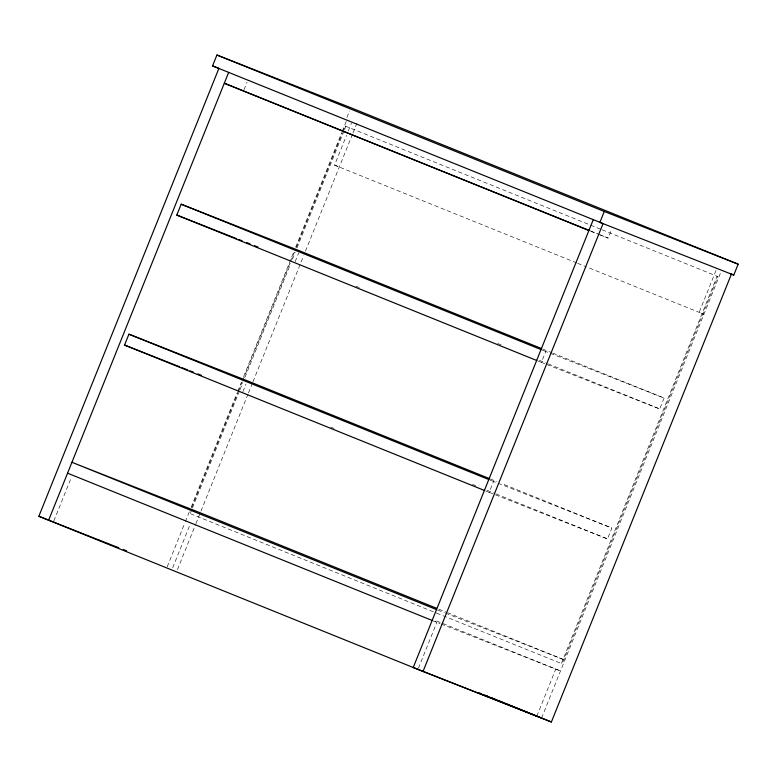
<?xml version="1.0" encoding="UTF-8"?>
<svg xmlns="http://www.w3.org/2000/svg" width="777" height="777" viewBox="0 0 777 777"><rect width="100%" height="100%" fill="white"/><g stroke="black" fill="none" stroke-linecap="round" stroke-linejoin="round"><path stroke-width="0.58" stroke-dasharray="3.88 2.91" d="M53.836 520.978L71.406 477.282M243.997 89.734L247.057 82.119M346.872 117.502L349.495 110.975M167.21 566.802L184.848 522.911M185.305 521.785L189.374 511.664M191.181 507.158L237.325 392.375M237.781 391.249L241.394 382.255M243.657 376.622L293.871 251.719M295.678 247.212L341.822 132.44M342.278 131.313L346.348 121.183M191.676 507.643L237.84 392.803M238.286 391.676L242.366 381.546M242.812 380.419L290.336 262.208M290.792 261.082L294.405 252.078M296.222 247.572L342.385 132.741M342.832 131.614L345.095 125.981L345.872 126.282L344.512 129.662M191.987 509.071L190.18 513.578L189.413 513.267L436.305 612.995M192.443 507.944L239.51 390.86M239.967 389.733L242.677 382.974M244.94 377.35L290.656 263.636M292.463 259.13L295.182 252.379M296.989 247.873L344.056 130.789M242.9 391.657L245.959 384.032M295.153 261.674L298.65 252.972M172.698 567.764L190.268 524.077M576.738 262.908L334.557 165.132L346.532 135.353M348.3 130.944L351.408 123.222M177.447 569.628L195.542 524.621M195.911 523.698L199.854 513.908M200.971 511.111L248.018 394.085M248.475 392.958L252.544 382.828M253.001 381.701L303.661 255.672M305.468 251.165L352.612 133.916M352.972 133.013L357.041 122.883M418.424 668.259L436.888 622.319L434.644 621.415M485.771 490.977L489.141 492.346L493.512 481.468L496.901 482.799M538.014 361.004L541.394 362.364L545.765 351.486L664.112 398.077L659.741 408.955L545.901 364.141M598.523 234.304L608.148 238.102L611.645 229.39M489.141 492.346L607.488 538.927L611.868 528.049L501.592 483.508M536.839 716.161L555.749 669.114M715.996 270.503L699.145 312.403L703.894 314.277L586.616 266.948M717.861 276.554L717.093 276.253L561.402 663.539L562.179 663.84L717.861 276.554L602.107 229.798M541.588 718.035L720.745 272.368M591.035 231.361L597.455 233.887M334.557 165.132L339.306 166.997M541.394 362.364L544.774 363.694M498.028 483.236L611.868 528.049M437.645 610.013L444.395 612.674M445.522 613.121L564.879 660.1L447.843 612.83M432.138 620.454L440.025 623.552M441.151 623.999L560.499 670.978L434.226 620.017M345.095 125.981L601.34 229.487M590.141 230.827L599.145 234.46M600.271 234.916L608.148 238.102M577.622 263.316L585.741 266.55M542.589 348.98L551.592 352.612M552.709 353.069L664.112 398.077M542.395 350.126L545.765 351.486M355.915 286.218L359.295 287.587M497.698 343.492L501.078 344.862M539.335 360.314L547.212 363.5M548.339 363.947L659.741 408.955M490.336 478.962L497.086 481.682M490.141 480.099L493.512 481.468M330.672 427.107L334.052 428.477M472.455 484.382L475.835 485.751M487.082 490.297L494.959 493.473M496.085 493.929L607.488 538.927M438.85 609.187L446.726 612.373M436.655 613.15L562.179 663.84"/><path stroke-width="1.17" d="M218.891 68.405L38.85 516.268L423.018 671.464L603.059 223.591L212.558 65.89L216.929 55.012L350.806 107.712L738.15 264.18L733.779 275.068L599.893 222.368L604.273 211.48L738.15 264.18M48.64 520.231L228.681 72.358M484.644 490.53L124.553 345.066L128.924 334.188L247.28 380.769L489.209 478.506M536.888 360.547L176.806 215.083L181.177 204.205L299.524 250.796L541.462 348.523M593.269 219.638L413.228 667.501L541.588 718.035M423.018 671.464L551.379 721.988L731.419 274.116M212.558 65.89L219.308 68.551M176.806 215.083L236.538 238.607M238.801 239.491L242.181 240.821M246.688 242.599L250.068 243.929M254.574 245.697L257.954 247.028M124.553 345.066L179.778 366.802M182.041 367.696L187.675 369.91M189.928 370.804L193.308 372.134M197.814 373.902L201.194 375.233M38.85 516.268L99.31 540.17M99.65 540.209L107.187 543.278M107.537 543.308L115.074 546.377M115.414 546.416L118.794 547.736M123.3 549.514L126.68 550.844M216.929 55.012L604.273 211.48M730.409 273.708L733.779 275.068M589.015 230.371L224.31 83.236L588.898 230.516M181.177 204.205L541.268 349.669M128.924 334.188L489.015 479.642M436.596 608.284L200.291 512.82L71.931 462.296L436.519 609.576M67.55 473.174L432.138 620.454M484.197 694.852L487.577 696.211M492.074 698.028L495.454 699.397M497.698 700.3L551.379 721.988M478.321 692.521L481.701 693.89M486.198 695.706L503.078 702.525M505.332 703.438L536.839 716.161"/></g></svg>
